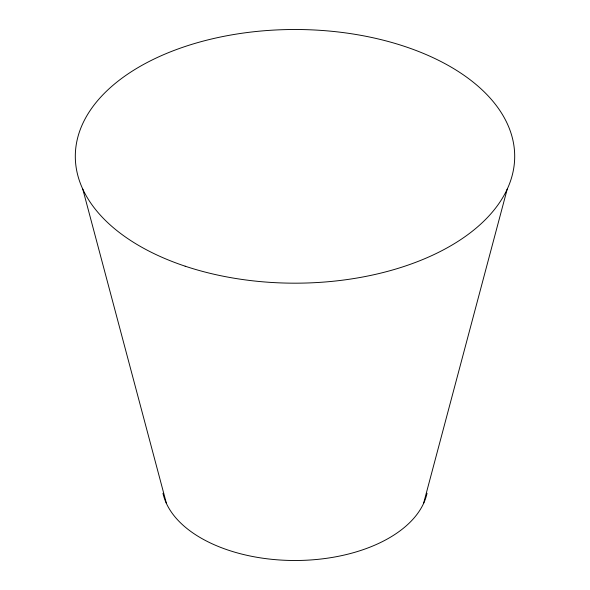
<?xml version="1.0" encoding="UTF-8"?>
<svg xmlns="http://www.w3.org/2000/svg" width="590" height="590" viewBox="0 0 590 590"><rect width="100%" height="100%" fill="white"/><g stroke="black" fill="none" stroke-linecap="round" stroke-linejoin="round"><path stroke-width="0.89" d="M423.531 503.558L507.208 189.169M82.792 189.169L166.469 503.558M427.027 493.27A133.067 76.825 0 0 1 295 560.5A133.067 76.825 0 0 1 162.973 493.27M185.149 266.186A219.694 126.843 0 0 0 514.694 156.343A219.694 126.843 0 0 0 185.149 46.492A219.694 126.843 0 0 0 185.149 266.186"/></g></svg>
